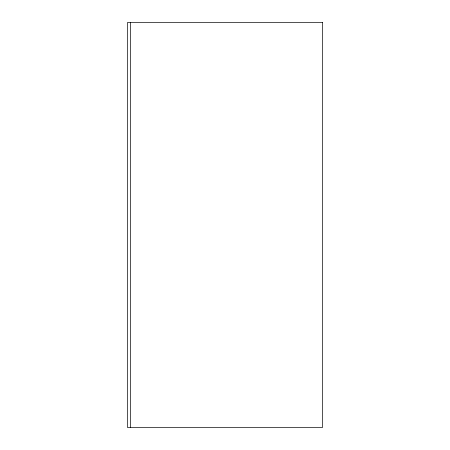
<?xml version="1.0" encoding="UTF-8"?>
<svg xmlns="http://www.w3.org/2000/svg" width="450" height="450" viewBox="0 0 450 450"><rect width="100%" height="100%" fill="white"/><g stroke="black" fill="none" stroke-linecap="round" stroke-linejoin="round"><path stroke-width="0.67" d="M130.59 22.5L130.59 427.5M322.498 22.5L127.502 22.5L127.502 427.5L322.498 427.5L322.498 22.5"/></g></svg>
